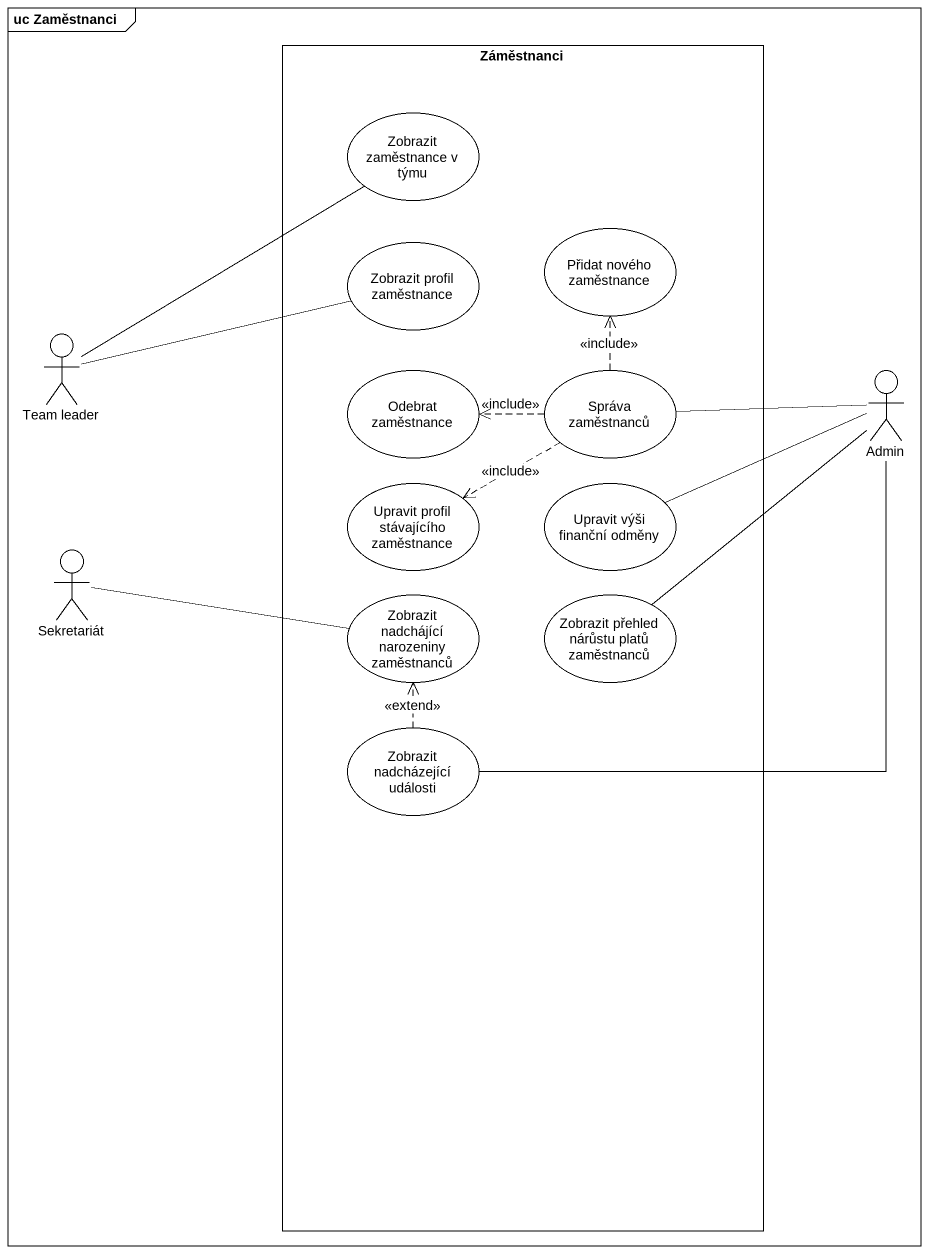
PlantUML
@startuml
mainframe uc Zaměstnanci
rectangle Záměstnanci {
  usecase "Zobrazit zaměstnance v týmu" as Zobrazit_zaměstnance_v_týmu
  usecase "Zobrazit profil zaměstnance" as Zobrazit_profil_zaměstnance
  usecase "Přidat nového zaměstnance" as Přidat_nového_zaměstnance
  usecase "Odebrat zaměstnance" as Odebrat_zaměstnance
  usecase "Správa zaměstnanců" as Správa_zaměstnanců
  usecase "Upravit profil stávajícího zaměstnance" as Upravit_profil_stávajícího
  usecase "Upravit výši finanční odměny" as Upravit_výši_finanční_odměny
  usecase "Zobrazit nadchájící narozeniny zaměstnanců" as Zobrazit_nadchájící
  usecase "Zobrazit přehled nárůstu platů zaměstnanců" as Zobrazit_přehled_nárůstu
  usecase "Zobrazit nadcházející události" as Zobrazit_nadcházející
}
actor "Team leader" as Team_leader
actor Admin
actor Sekretariát
Team_leader -up- Zobrazit_zaměstnance_v_týmu
Team_leader -right- Zobrazit_profil_zaměstnance
Správa_zaměstnanců .up.> Přidat_nového_zaměstnance : <<include>>
Správa_zaměstnanců .left.> Odebrat_zaměstnance : <<include>>
Správa_zaměstnanců .left.> Upravit_profil_stávajícího : <<include>>
Admin -left- Správa_zaměstnanců
Admin -left- Upravit_výši_finanční_odměny
Admin -- Zobrazit_přehled_nárůstu
Admin -- Zobrazit_nadcházející
Sekretariát -right- Zobrazit_nadchájící
Zobrazit_nadcházející .up.> Zobrazit_nadchájící : <<extend>>
@enduml
